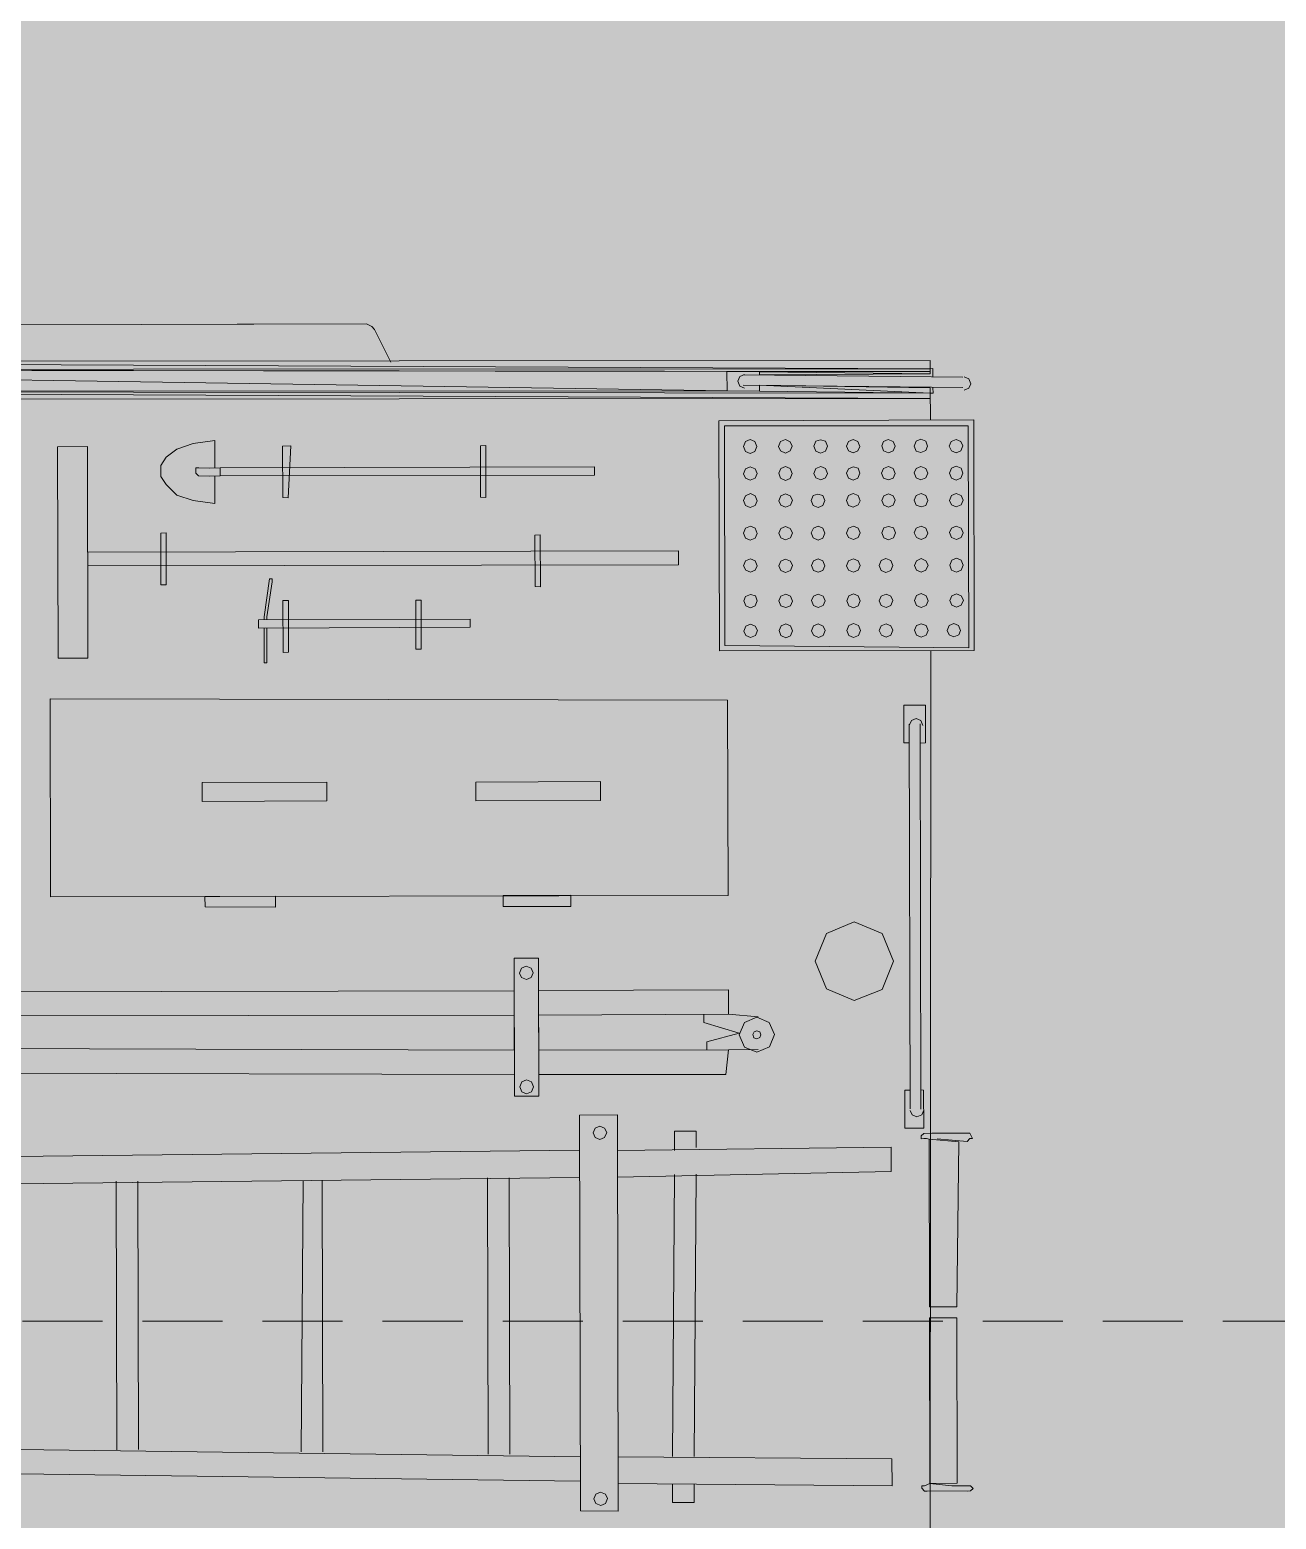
# Model space of a CAD drawing. Header units: millimetres. Extents: x 475159934 to 476245151, y 4620917055 to 4621447368.
# Drawn here: x 475304331 to 475306277, y 4620979348 to 4620981673 of the extents above; entities that cross this region are included whole.
import ezdxf

# ---------------------------------------------------------------- set-up
doc = ezdxf.new("R2010")
doc.units = ezdxf.units.MM
doc.header["$MEASUREMENT"] = 0
doc.linetypes.add('( Hidden )', pattern=[187.5, 125, -62.5])
for name, color, linetype, lineweight in [('New_2D Drafting - General_Pen_No__250_Pen_No__7_Pen_No__235', 235, 'Continuous', 0), ('New_Car-Art_Pen_No__1', 1, 'Continuous', 0), ('New_Car-Art_Pen_No__4', 7, 'Continuous', 0), ('New_gza_Pen_No__255', 255, 'Continuous', 0), ('New_Structural - Bearing_Pen_No__250', 7, 'Continuous', 0)]:
    doc.layers.add(name, color=color, linetype=linetype, lineweight=lineweight)
doc.layers.add('New_Car-Art', color=7, linetype='Continuous')

msp = doc.modelspace()

# ---------------------------------------------------------------- hatches: boundary and pattern name
at = {"layer": 'New_2D Drafting - General_Pen_No__250_Pen_No__7_Pen_No__235', "linetype": 'Continuous', "lineweight": 0, "true_color": 0x3f1f2f}
msp.add_hatch(color=249, dxfattribs=at).paths.add_polyline_path([(475244282.773, 4621010543.478, 0.32168845), (475243262.96, 4621009122.415), (475243262.96, 4621002135.601), (475244152.204, 4621002135.601), (475244152.204, 4621008831.724, -0.32168845), (475244832.079, 4621009779.099), (475247789.342, 4621010778.379), (475251048.431, 4621011879.647), (475264825.015, 4621016534.85), (475264825.015, 4621006290.236), (475265670.405, 4621006290.236), (475265725.162, 4621006290.236), (475265725.162, 4621016845.436), (475286217.575, 4621016845.436), (475286217.575, 4621012037.196), (475286217.575, 4621009163.716), (475286217.575, 4621006290.236), (475287357.791, 4621006290.236), (475287357.791, 4621010759.269), (475287357.791, 4621012085.341), (475287357.791, 4621016845.436), (475291232.403, 4621016845.436), (475292838.473, 4621016551.56), (475294631.036, 4621016223.56), (475298769.84, 4621015466.248), (475299617.458, 4621015311.152), (475302103.942, 4621014856.18, -0.36214705), (475302923.952, 4621013872.511), (475302923.952, 4620991290.299), (475338673.946, 4620991290.299), (475338673.946, 4620982410.587), (475328974.381, 4620982410.587), (475271015.903, 4620982410.587), (475271015.903, 4620982931.767), (475270015.605, 4620982931.767), (475270015.605, 4620982410.587), (475270015.605, 4620981410.587), (475329174.799, 4620981410.587), (475339673.946, 4620981410.587), (475339673.946, 4620982410.587), (475339673.946, 4620989798.783), (475339673.946, 4620992290.299), (475303923.952, 4620992290.299), (475303923.952, 4621014187.663, 0.36214705), (475302693.937, 4621015663.166), (475298439.62, 4621016441.614), (475291314.066, 4621017745.436), (475265842.794, 4621017745.436, 0.08164597), (475265362.607, 4621017666.499)])
at = {"layer": 'New_Car-Art', "linetype": 'Continuous', "lineweight": 0, "true_color": 0x7f090b}
for points in [[(475305736.858, 4620981156.877), (475303247.623, 4620981155.459), (475305736.941, 4620981144.131)], [(475303247.623, 4620981155.459), (475303247.706, 4620981142.713), (475305736.941, 4620981144.131)], [(475305736.941, 4620981144.131), (475303247.706, 4620981142.713), (475305736.827, 4620981139.605)], [(475305419.457, 4620981139.562), (475303247.706, 4620981142.713), (475305419.508, 4620981109.544)], [(475303247.706, 4620981142.713), (475303247.806, 4620981109.048), (475305419.508, 4620981109.544)], [(475305470.223, 4620981139.207), (475305470.109, 4620981134.682), (475305736.963, 4620981135.942)], [(475305736.827, 4620981139.605), (475305470.223, 4620981139.207), (475305736.963, 4620981135.942)], [(475303247.806, 4620981109.048), (475303247.801, 4620981096.318), (475305737.037, 4620981097.736)], [(475305736.927, 4620981105.941), (475303247.806, 4620981109.048), (475305737.037, 4620981097.736)], [(475305470.328, 4620981118.273), (475305470.187, 4620981109.206), (475305736.927, 4620981105.941)], [(475305736.905, 4620981114.129), (475305470.328, 4620981118.273), (475305736.927, 4620981105.941)]]:
    msp.add_hatch(color=16, dxfattribs=at).paths.add_polyline_path(points)
at = {"layer": 'New_gza_Pen_No__255', "linetype": 'Continuous', "lineweight": 0, "true_color": 0x3f3f3f}
msp.add_hatch(color=250, dxfattribs=at).paths.add_polyline_path([(475351022.786, 4620982408.659), (475330424.797, 4620982408.659), (475330424.797, 4620982932.534), (475208694.142, 4620982932.534), (475208694.142, 4620976912.388), (475261946.583, 4620976912.388, -0.28948959), (475265189.076, 4620974568.002), (475271727.568, 4620974568.002, -0.29342317), (475275095.001, 4620976932.699), (475351022.786, 4620976932.514)])

# ---------------------------------------------------------------- linework, layer by layer
at = {"layer": 'New_Car-Art_Pen_No__1', "color": 1, "linetype": 'Continuous', "lineweight": 0}
for points in [[(475305736.858, 4620981156.877), (475303247.623, 4620981155.459)], [(475303247.623, 4620981155.459), (475305736.941, 4620981144.131)], [(475303247.623, 4620981155.459), (475305736.941, 4620981144.131)], [(475305736.941, 4620981144.131), (475305736.858, 4620981156.877)], [(475305736.941, 4620981144.131), (475303247.706, 4620981142.713)], [(475303247.706, 4620981142.713), (475305736.941, 4620981144.131)], [(475305736.827, 4620981139.605), (475303247.706, 4620981142.713)], [(475303247.706, 4620981142.713), (475305736.827, 4620981139.605)], [(475305736.827, 4620981139.605), (475303247.706, 4620981142.713)], [(475305419.457, 4620981139.562), (475303247.706, 4620981142.713)], [(475303247.706, 4620981142.713), (475305419.508, 4620981109.544)], [(475303247.706, 4620981142.713), (475305419.508, 4620981109.544)], [(475305419.508, 4620981109.544), (475305419.457, 4620981139.562)], [(475305470.109, 4620981134.682), (475305470.223, 4620981139.207)], [(475305736.963, 4620981135.942), (475305470.109, 4620981134.682)], [(475305736.827, 4620981139.605), (475305470.223, 4620981139.207)], [(475305470.223, 4620981139.207), (475305736.963, 4620981135.942)], [(475305470.223, 4620981139.207), (475305736.963, 4620981135.942)], [(475305736.941, 4620981144.131), (475305736.827, 4620981139.605)], [(475305736.963, 4620981135.942), (475305736.827, 4620981139.605)], [(475305419.508, 4620981109.544), (475303247.806, 4620981109.048)], [(475305736.927, 4620981105.941), (475303247.806, 4620981109.048)], [(475303247.806, 4620981109.048), (475305737.037, 4620981097.736)], [(475303247.806, 4620981109.048), (475305737.037, 4620981097.736)], [(475305470.187, 4620981109.206), (475305470.328, 4620981118.273)], [(475305736.927, 4620981105.941), (475305470.187, 4620981109.206)], [(475305736.905, 4620981114.129), (475305470.328, 4620981118.273)], [(475305470.328, 4620981118.273), (475305736.927, 4620981105.941)], [(475305470.328, 4620981118.273), (475305736.927, 4620981105.941)], [(475305736.927, 4620981105.941), (475305736.905, 4620981114.129)], [(475305737.037, 4620981097.736), (475305736.927, 4620981105.941)], [(475305737.037, 4620981097.736), (475303247.801, 4620981096.318)]]:
    msp.add_lwpolyline(points, dxfattribs=at)
at = {"layer": 'New_Car-Art_Pen_No__4', "color": 7, "linetype": 'Continuous', "lineweight": 0}
for points in [[(475304047.567, 4620981212.098), (475304856.218, 4620981214.375)], [(475304856.218, 4620981214.375), (475304504.844, 4620981213.384)], [(475304864.692, 4620981210.069), (475304856.218, 4620981214.375)], [(475304868.959, 4620981205.638), (475304864.692, 4620981210.069)], [(475304894.367, 4620981154.533), (475304868.959, 4620981205.638)], [(475303247.623, 4620981155.459), (475305736.858, 4620981156.877)], [(475305736.858, 4620981156.877), (475305736.963, 4620981135.942)], [(475305736.858, 4620981156.877), (475305736.963, 4620981135.942)], [(475305419.508, 4620981109.544), (475305419.457, 4620981139.562)], [(475305419.457, 4620981139.562), (475305470.223, 4620981139.207)], [(475305439.545, 4620981132.186), (475305436.403, 4620981124.586)], [(475305447.042, 4620981135.337), (475305439.545, 4620981132.186)], [(475305444.769, 4620981134.851), (475305787.615, 4620981131.063)], [(475305470.223, 4620981139.207), (475305470.109, 4620981134.682)], [(475305736.941, 4620981144.131), (475305741.148, 4620981144.257)], [(475305736.963, 4620981135.942), (475305736.941, 4620981144.131)], [(475305741.148, 4620981144.257), (475305741.143, 4620981131.527)], [(475305797.295, 4620981128.352), (475305789.888, 4620981131.549)], [(475305800.381, 4620981120.503), (475305797.295, 4620981128.352)], [(475305470.187, 4620981109.206), (475305419.508, 4620981109.544)], [(475305436.403, 4620981124.586), (475305439.401, 4620981116.754)], [(475305439.401, 4620981116.754), (475305446.896, 4620981113.54)], [(475305444.901, 4620981118.458), (475305787.747, 4620981114.67)], [(475305470.328, 4620981118.273), (475305470.187, 4620981109.206)], [(475305736.905, 4620981114.129), (475305737.137, 4620981064.072)], [(475305736.905, 4620981114.129), (475305737.037, 4620981097.736)], [(475305736.927, 4620981105.941), (475305736.905, 4620981114.129)], [(475305741.221, 4620981106.051), (475305736.927, 4620981105.941)], [(475305741.112, 4620981114.255), (475305741.221, 4620981106.051)], [(475305789.905, 4620981110.631), (475305797.403, 4620981113.782)], [(475305797.403, 4620981113.782), (475305800.381, 4620981120.503)], [(475305737.037, 4620981097.736), (475303247.801, 4620981096.318)], [(475305406.808, 4620981062.802), (475305804.906, 4620981064.19)], [(475305407.765, 4620980703.433), (475305406.808, 4620981062.802)], [(475305804.906, 4620981064.19), (475305805.611, 4620980703.958)], [(475304619.581, 4620981031.986), (475304585.714, 4620981027.377)], [(475304619.628, 4620980989.238), (475304619.581, 4620981031.986)], [(475305415.419, 4620981054.834), (475305796.263, 4620981054.887)], [(475305416.156, 4620980711.874), (475305415.419, 4620981054.834)], [(475305455.681, 4620981033.701), (475305448.183, 4620981030.55)], [(475305463.176, 4620981030.488), (475305455.681, 4620981033.701)], [(475305510.654, 4620981033.474), (475305503.156, 4620981030.322)], [(475305518.149, 4620981030.26), (475305510.654, 4620981033.474)], [(475305565.627, 4620981033.246), (475305558.293, 4620981030.973)], [(475305573.285, 4620981030.911), (475305565.627, 4620981033.246)], [(475305616.557, 4620981033.77), (475305609.059, 4620981030.619)], [(475305623.964, 4620981030.573), (475305616.557, 4620981033.77)], [(475305671.442, 4620981033.559), (475305664.032, 4620981030.391)], [(475305678.937, 4620981030.345), (475305671.442, 4620981033.559)], [(475305722.372, 4620981034.083), (475305714.874, 4620981030.932)], [(475305729.867, 4620981030.869), (475305722.372, 4620981034.083)], [(475305777.345, 4620981033.855), (475305769.847, 4620981030.704)], [(475305784.752, 4620981030.658), (475305777.345, 4620981033.855)], [(475305796.263, 4620981054.887), (475305797.137, 4620980708.263)], [(475304373.969, 4620981022.226), (475304420.605, 4620981022.64)], [(475304374.711, 4620980691.995), (475304373.969, 4620981022.226)], [(475304420.605, 4620981022.64), (475304421.346, 4620980692.409)], [(475304560.233, 4620981018.479), (475304543.39, 4620981006.155)], [(475304585.714, 4620981027.377), (475304560.233, 4620981018.479)], [(475304725.343, 4620981023.216), (475304738.138, 4620981023.563)], [(475304725.626, 4620980943.141), (475304725.343, 4620981023.216)], [(475304738.138, 4620981023.563), (475304733.964, 4620980942.498)], [(475305034.375, 4620981023.902), (475305042.876, 4620981024.138)], [(475305034.659, 4620980943.826), (475305034.375, 4620981023.902)], [(475305042.876, 4620981024.138), (475305042.996, 4620980943.184)], [(475305448.183, 4620981030.55), (475305445.041, 4620981022.951)], [(475305445.041, 4620981022.951), (475305448.127, 4620981015.102)], [(475305448.127, 4620981015.102), (475305455.534, 4620981011.904)], [(475305455.534, 4620981011.904), (475305463.032, 4620981015.056)], [(475305463.032, 4620981015.056), (475305466.174, 4620981022.655)], [(475305466.174, 4620981022.655), (475305463.176, 4620981030.488)], [(475305503.156, 4620981030.322), (475305500.014, 4620981022.723)], [(475305500.014, 4620981022.723), (475305503.264, 4620981015.753)], [(475305503.264, 4620981015.753), (475305510.671, 4620981012.555)], [(475305510.671, 4620981012.555), (475305518.168, 4620981015.707)], [(475305521.31, 4620981023.306), (475305518.149, 4620981030.26)], [(475305518.168, 4620981015.707), (475305521.31, 4620981023.306)], [(475305558.293, 4620981030.973), (475305555.151, 4620981023.374)], [(475305555.151, 4620981023.374), (475305558.237, 4620981015.525)], [(475305558.237, 4620981015.525), (475305565.644, 4620981012.327)], [(475305565.644, 4620981012.327), (475305573.141, 4620981015.479)], [(475305573.141, 4620981015.479), (475305576.283, 4620981023.078)], [(475305576.283, 4620981023.078), (475305573.285, 4620981030.911)], [(475305609.059, 4620981030.619), (475305605.917, 4620981023.019)], [(475305605.917, 4620981023.019), (475305609.079, 4620981016.066)], [(475305609.079, 4620981016.066), (475305616.574, 4620981012.852)], [(475305616.574, 4620981012.852), (475305624.071, 4620981016.003)], [(475305627.05, 4620981022.724), (475305623.964, 4620981030.573)], [(475305624.071, 4620981016.003), (475305627.05, 4620981022.724)], [(475305664.032, 4620981030.391), (475305661.054, 4620981023.67)], [(475305661.054, 4620981023.67), (475305664.052, 4620981015.838)], [(475305664.052, 4620981015.838), (475305671.547, 4620981012.624)], [(475305671.547, 4620981012.624), (475305679.044, 4620981015.775)], [(475305682.186, 4620981023.375), (475305678.937, 4620981030.345)], [(475305679.044, 4620981015.775), (475305682.186, 4620981023.375)], [(475305714.874, 4620981030.932), (475305711.732, 4620981023.332)], [(475305711.732, 4620981023.332), (475305714.818, 4620981015.483)], [(475305714.818, 4620981015.483), (475305722.389, 4620981013.165)], [(475305722.389, 4620981013.165), (475305729.887, 4620981016.316)], [(475305732.865, 4620981023.037), (475305729.867, 4620981030.869)], [(475305729.887, 4620981016.316), (475305732.865, 4620981023.037)], [(475305769.847, 4620981030.704), (475305766.705, 4620981023.104)], [(475305766.705, 4620981023.104), (475305769.867, 4620981016.151)], [(475305769.867, 4620981016.151), (475305777.362, 4620981012.937)], [(475305777.362, 4620981012.937), (475305784.86, 4620981016.088)], [(475305788.002, 4620981023.688), (475305784.752, 4620981030.658)], [(475305784.86, 4620981016.088), (475305788.002, 4620981023.688)], [(475304543.39, 4620981006.155), (475304534.972, 4620980993.172)], [(475304534.972, 4620980993.172), (475304534.994, 4620980984.984)], [(475304589.994, 4620980989.297), (475304594.289, 4620980989.407)], [(475304589.994, 4620980989.297), (475304590.104, 4620980981.093)], [(475304594.289, 4620980989.407), (475304611.127, 4620980989.002)], [(475304611.127, 4620980989.002), (475304628.129, 4620980989.475)], [(475304628.129, 4620980989.475), (475304628.124, 4620980976.745)], [(475304628.124, 4620980976.745), (475304628.129, 4620980989.475)], [(475304628.129, 4620980989.475), (475305212.354, 4620980990.779)], [(475305212.354, 4620980990.779), (475305212.349, 4620980978.049)], [(475305448.23, 4620980987.802), (475305445.088, 4620980980.203)], [(475305455.727, 4620980990.954), (475305448.23, 4620980987.802)], [(475305463.222, 4620980987.74), (475305455.727, 4620980990.954)], [(475305466.384, 4620980980.786), (475305463.222, 4620980987.74)], [(475305503.366, 4620980988.453), (475305500.224, 4620980980.854)], [(475305510.864, 4620980991.604), (475305503.366, 4620980988.453)], [(475305518.271, 4620980988.407), (475305510.864, 4620980991.604)], [(475305521.357, 4620980980.558), (475305518.271, 4620980988.407)], [(475305558.339, 4620980988.225), (475305555.197, 4620980980.626)], [(475305565.837, 4620980991.377), (475305558.339, 4620980988.225)], [(475305573.244, 4620980988.179), (475305565.837, 4620980991.377)], [(475305576.33, 4620980980.33), (475305573.244, 4620980988.179)], [(475305609.018, 4620980987.887), (475305606.039, 4620980981.167)], [(475305616.515, 4620980991.039), (475305609.018, 4620980987.887)], [(475305624.174, 4620980988.704), (475305616.515, 4620980991.039)], [(475305627.172, 4620980980.871), (475305624.174, 4620980988.704)], [(475305664.154, 4620980988.538), (475305661.012, 4620980980.939)], [(475305671.652, 4620980991.69), (475305664.154, 4620980988.538)], [(475305679.147, 4620980988.476), (475305671.652, 4620980991.69)], [(475305682.145, 4620980980.643), (475305679.147, 4620980988.476)], [(475305714.921, 4620980988.184), (475305711.943, 4620980981.463)], [(475305722.419, 4620980991.335), (475305714.921, 4620980988.184)], [(475305729.826, 4620980988.138), (475305722.419, 4620980991.335)], [(475305733.075, 4620980981.168), (475305729.826, 4620980988.138)], [(475305770.058, 4620980988.835), (475305766.916, 4620980981.235)], [(475305777.555, 4620980991.986), (475305770.058, 4620980988.835)], [(475305784.962, 4620980988.789), (475305777.555, 4620980991.986)], [(475305788.048, 4620980980.94), (475305784.962, 4620980988.789)], [(475304534.941, 4620980975.9), (475304534.994, 4620980984.984)], [(475304543.437, 4620980963.407), (475304534.941, 4620980975.9)], [(475304560.407, 4620980946.608), (475304543.437, 4620980963.407)], [(475304590.104, 4620980981.093), (475304594.284, 4620980976.678)], [(475304594.284, 4620980976.678), (475304611.122, 4620980976.272)], [(475304611.122, 4620980976.272), (475304628.124, 4620980976.745)], [(475304619.623, 4620980976.509), (475304619.67, 4620980933.761)], [(475305212.349, 4620980978.049), (475304628.124, 4620980976.745)], [(475305445.088, 4620980980.203), (475305448.337, 4620980973.233)], [(475305448.337, 4620980973.233), (475305455.744, 4620980970.035)], [(475305455.744, 4620980970.035), (475305463.242, 4620980973.187)], [(475305463.242, 4620980973.187), (475305466.384, 4620980980.786)], [(475305500.224, 4620980980.854), (475305503.222, 4620980973.021)], [(475305503.222, 4620980973.021), (475305510.717, 4620980969.807)], [(475305510.717, 4620980969.807), (475305518.215, 4620980972.959)], [(475305518.215, 4620980972.959), (475305521.357, 4620980980.558)], [(475305555.197, 4620980980.626), (475305558.359, 4620980973.672)], [(475305558.359, 4620980973.672), (475305565.854, 4620980970.458)], [(475305565.854, 4620980970.458), (475305573.352, 4620980973.61)], [(475305573.352, 4620980973.61), (475305576.33, 4620980980.33)], [(475305606.039, 4620980981.167), (475305609.125, 4620980973.318)], [(475305609.125, 4620980973.318), (475305616.533, 4620980970.12)], [(475305616.533, 4620980970.12), (475305624.03, 4620980973.272)], [(475305624.03, 4620980973.272), (475305627.172, 4620980980.871)], [(475305661.012, 4620980980.939), (475305664.098, 4620980973.09)], [(475305664.098, 4620980973.09), (475305671.669, 4620980970.771)], [(475305671.669, 4620980970.771), (475305679.003, 4620980973.044)], [(475305679.003, 4620980973.044), (475305682.145, 4620980980.643)], [(475305711.943, 4620980981.463), (475305714.941, 4620980973.63)], [(475305714.941, 4620980973.63), (475305722.436, 4620980970.417)], [(475305722.436, 4620980970.417), (475305729.933, 4620980973.568)], [(475305729.933, 4620980973.568), (475305733.075, 4620980981.168)], [(475305766.916, 4620980981.235), (475305769.914, 4620980973.403)], [(475305769.914, 4620980973.403), (475305777.409, 4620980970.189)], [(475305777.409, 4620980970.189), (475305784.906, 4620980973.34)], [(475305784.906, 4620980973.34), (475305788.048, 4620980980.94)], [(475304585.856, 4620980938.235), (475304560.407, 4620980946.608)], [(475304733.964, 4620980942.498), (475304725.626, 4620980943.141)], [(475305042.996, 4620980943.184), (475305034.659, 4620980943.826)], [(475305448.44, 4620980945.933), (475305445.298, 4620980938.334)], [(475305455.937, 4620980949.084), (475305448.44, 4620980945.933)], [(475305463.345, 4620980945.887), (475305455.937, 4620980949.084)], [(475305466.431, 4620980938.038), (475305463.345, 4620980945.887)], [(475305503.413, 4620980945.705), (475305500.271, 4620980938.106)], [(475305510.91, 4620980948.857), (475305503.413, 4620980945.705)], [(475305518.318, 4620980945.659), (475305510.91, 4620980948.857)], [(475305521.567, 4620980938.689), (475305518.318, 4620980945.659)], [(475305554.255, 4620980946.246), (475305551.113, 4620980938.647)], [(475305561.589, 4620980948.518), (475305554.255, 4620980946.246)], [(475305569.248, 4620980946.184), (475305561.589, 4620980948.518)], [(475305572.246, 4620980938.351), (475305569.248, 4620980946.184)], [(475305609.228, 4620980946.018), (475305606.086, 4620980938.419)], [(475305616.726, 4620980949.169), (475305609.228, 4620980946.018)], [(475305624.133, 4620980945.972), (475305616.726, 4620980949.169)], [(475305627.219, 4620980938.123), (475305624.133, 4620980945.972)], [(475305664.201, 4620980945.79), (475305661.059, 4620980938.191)], [(475305671.699, 4620980948.942), (475305664.201, 4620980945.79)], [(475305679.106, 4620980945.744), (475305671.699, 4620980948.942)], [(475305682.355, 4620980938.774), (475305679.106, 4620980945.744)], [(475305715.043, 4620980946.331), (475305711.901, 4620980938.732)], [(475305722.541, 4620980949.482), (475305715.043, 4620980946.331)], [(475305730.036, 4620980946.269), (475305722.541, 4620980949.482)], [(475305733.034, 4620980938.436), (475305730.036, 4620980946.269)], [(475305770.016, 4620980946.103), (475305766.874, 4620980938.504)], [(475305777.514, 4620980949.254), (475305770.016, 4620980946.103)], [(475305785.009, 4620980946.041), (475305777.514, 4620980949.254)], [(475305788.171, 4620980939.087), (475305785.009, 4620980946.041)], [(475305785.029, 4620980931.488), (475305788.171, 4620980939.087)], [(475304619.67, 4620980933.761), (475304585.856, 4620980938.235)], [(475305445.298, 4620980938.334), (475305448.296, 4620980930.501)], [(475305448.296, 4620980930.501), (475305455.791, 4620980927.287)], [(475305455.791, 4620980927.287), (475305463.289, 4620980930.439)], [(475305463.289, 4620980930.439), (475305466.431, 4620980938.038)], [(475305500.271, 4620980938.106), (475305503.433, 4620980931.152)], [(475305503.433, 4620980931.152), (475305510.928, 4620980927.938)], [(475305510.928, 4620980927.938), (475305518.425, 4620980931.09)], [(475305518.425, 4620980931.09), (475305521.567, 4620980938.689)], [(475305551.113, 4620980938.647), (475305554.199, 4620980930.798)], [(475305554.199, 4620980930.798), (475305561.606, 4620980927.6)], [(475305561.606, 4620980927.6), (475305569.104, 4620980930.752)], [(475305569.104, 4620980930.752), (475305572.246, 4620980938.351)], [(475305606.086, 4620980938.419), (475305609.084, 4620980930.586)], [(475305609.084, 4620980930.586), (475305616.743, 4620980928.251)], [(475305616.743, 4620980928.251), (475305624.24, 4620980931.403)], [(475305624.24, 4620980931.403), (475305627.219, 4620980938.123)], [(475305661.059, 4620980938.191), (475305664.221, 4620980931.237)], [(475305664.221, 4620980931.237), (475305671.716, 4620980928.023)], [(475305671.716, 4620980928.023), (475305679.213, 4620980931.175)], [(475305679.213, 4620980931.175), (475305682.355, 4620980938.774)], [(475305711.901, 4620980938.732), (475305714.987, 4620980930.883)], [(475305714.987, 4620980930.883), (475305722.558, 4620980928.564)], [(475305722.558, 4620980928.564), (475305729.892, 4620980930.837)], [(475305729.892, 4620980930.837), (475305733.034, 4620980938.436)], [(475305766.874, 4620980938.504), (475305770.124, 4620980931.534)], [(475305770.124, 4620980931.534), (475305777.531, 4620980928.336)], [(475305777.531, 4620980928.336), (475305785.029, 4620980931.488)], [(475305448.509, 4620980894.997), (475305445.367, 4620980887.398)], [(475305456.006, 4620980898.148), (475305448.509, 4620980894.997)], [(475305463.413, 4620980894.951), (475305456.006, 4620980898.148)], [(475305466.499, 4620980887.102), (475305463.413, 4620980894.951)], [(475305503.482, 4620980894.769), (475305500.34, 4620980887.17)], [(475305510.979, 4620980897.92), (475305503.482, 4620980894.769)], [(475305518.386, 4620980894.723), (475305510.979, 4620980897.92)], [(475305521.636, 4620980887.753), (475305518.386, 4620980894.723)], [(475305554.324, 4620980895.31), (475305551.182, 4620980887.71)], [(475305561.821, 4620980898.461), (475305554.324, 4620980895.31)], [(475305569.316, 4620980895.248), (475305561.821, 4620980898.461)], [(475305572.315, 4620980887.415), (475305569.316, 4620980895.248)], [(475305609.297, 4620980895.082), (475305606.155, 4620980887.483)], [(475305616.794, 4620980898.233), (475305609.297, 4620980895.082)], [(475305624.289, 4620980895.02), (475305616.794, 4620980898.233)], [(475305627.451, 4620980888.066), (475305624.289, 4620980895.02)], [(475305664.433, 4620980895.733), (475305661.291, 4620980888.134)], [(475305671.767, 4620980898.005), (475305664.433, 4620980895.733)], [(475305679.426, 4620980895.671), (475305671.767, 4620980898.005)], [(475305682.424, 4620980887.838), (475305679.426, 4620980895.671)], [(475305715.112, 4620980895.395), (475305712.058, 4620980887.779)], [(475305722.61, 4620980898.546), (475305715.112, 4620980895.395)], [(475305730.105, 4620980895.333), (475305722.61, 4620980898.546)], [(475305733.103, 4620980887.5), (475305730.105, 4620980895.333)], [(475305770.085, 4620980895.167), (475305767.194, 4620980888.43)], [(475305777.583, 4620980898.318), (475305770.085, 4620980895.167)], [(475305785.078, 4620980895.105), (475305777.583, 4620980898.318)], [(475305788.239, 4620980888.151), (475305785.078, 4620980895.105)], [(475304535.246, 4620980887.637), (475304543.747, 4620980887.873)], [(475304535.279, 4620980806.699), (475304535.246, 4620980887.637)], [(475304543.747, 4620980887.873), (475304543.78, 4620980806.935)], [(475305119.356, 4620980884.415), (475305127.857, 4620980884.652)], [(475305119.64, 4620980804.34), (475305119.356, 4620980884.415)], [(475305127.857, 4620980884.652), (475305127.978, 4620980803.698)], [(475305445.367, 4620980887.398), (475305448.365, 4620980879.565)], [(475305448.365, 4620980879.565), (475305455.86, 4620980876.351)], [(475305455.86, 4620980876.351), (475305463.357, 4620980879.503)], [(475305463.357, 4620980879.503), (475305466.499, 4620980887.102)], [(475305500.34, 4620980887.17), (475305503.501, 4620980880.216)], [(475305503.501, 4620980880.216), (475305510.996, 4620980877.002)], [(475305510.996, 4620980877.002), (475305518.494, 4620980880.154)], [(475305518.494, 4620980880.154), (475305521.636, 4620980887.753)], [(475305551.182, 4620980887.71), (475305554.268, 4620980879.861)], [(475305554.268, 4620980879.861), (475305561.675, 4620980876.664)], [(475305561.675, 4620980876.664), (475305569.172, 4620980879.816)], [(475305569.172, 4620980879.816), (475305572.315, 4620980887.415)], [(475305606.155, 4620980887.483), (475305609.404, 4620980880.512)], [(475305609.404, 4620980880.512), (475305616.812, 4620980877.315)], [(475305616.812, 4620980877.315), (475305624.309, 4620980880.467)], [(475305624.309, 4620980880.467), (475305627.451, 4620980888.066)], [(475305661.291, 4620980888.134), (475305664.377, 4620980880.284)], [(475305664.377, 4620980880.284), (475305671.785, 4620980877.087)], [(475305671.785, 4620980877.087), (475305679.282, 4620980880.239)], [(475305679.282, 4620980880.239), (475305682.424, 4620980887.838)], [(475305712.058, 4620980887.779), (475305715.22, 4620980880.825)], [(475305715.22, 4620980880.825), (475305722.715, 4620980877.612)], [(475305722.715, 4620980877.612), (475305730.212, 4620980880.763)], [(475305730.212, 4620980880.763), (475305733.103, 4620980887.5)], [(475305767.194, 4620980888.43), (475305770.193, 4620980880.597)], [(475305770.193, 4620980880.597), (475305777.688, 4620980877.384)], [(475305777.688, 4620980877.384), (475305785.185, 4620980880.535)], [(475305785.185, 4620980880.535), (475305788.239, 4620980888.151)], [(475304420.999, 4620980836.151), (475304421.057, 4620980857.964)], [(475304421.057, 4620980857.964), (475305343.861, 4620980859.912)], [(475305343.861, 4620980859.912), (475305343.802, 4620980838.098)], [(475305456.075, 4620980847.212), (475305448.577, 4620980844.061)], [(475305463.57, 4620980843.999), (475305456.075, 4620980847.212)], [(475305511.048, 4620980846.984), (475305503.55, 4620980843.833)], [(475305518.543, 4620980843.771), (475305511.048, 4620980846.984)], [(475305561.89, 4620980847.525), (475305554.392, 4620980844.374)], [(475305569.385, 4620980844.311), (475305561.89, 4620980847.525)], [(475305616.863, 4620980847.297), (475305609.365, 4620980844.146)], [(475305624.358, 4620980844.084), (475305616.863, 4620980847.297)], [(475305667.793, 4620980847.822), (475305660.296, 4620980844.67)], [(475305675.2, 4620980844.624), (475305667.793, 4620980847.822)], [(475305722.766, 4620980847.594), (475305715.269, 4620980844.442)], [(475305730.173, 4620980844.396), (475305722.766, 4620980847.594)], [(475305777.903, 4620980848.245), (475305770.405, 4620980845.093)], [(475305785.31, 4620980845.047), (475305777.903, 4620980848.245)], [(475305343.802, 4620980838.098), (475304420.999, 4620980836.151)], [(475305448.577, 4620980844.061), (475305445.435, 4620980836.461)], [(475305445.435, 4620980836.461), (475305448.685, 4620980829.491)], [(475305448.685, 4620980829.491), (475305456.092, 4620980826.294)], [(475305456.092, 4620980826.294), (475305463.59, 4620980829.445)], [(475305466.568, 4620980836.166), (475305463.57, 4620980843.999)], [(475305463.59, 4620980829.445), (475305466.568, 4620980836.166)], [(475305503.55, 4620980843.833), (475305500.408, 4620980836.233)], [(475305500.408, 4620980836.233), (475305503.57, 4620980829.28)], [(475305503.57, 4620980829.28), (475305511.065, 4620980826.066)], [(475305511.065, 4620980826.066), (475305518.563, 4620980829.217)], [(475305521.705, 4620980836.817), (475305518.543, 4620980843.771)], [(475305518.563, 4620980829.217), (475305521.705, 4620980836.817)], [(475305554.392, 4620980844.374), (475305551.338, 4620980836.758)], [(475305551.338, 4620980836.758), (475305554.336, 4620980828.925)], [(475305554.336, 4620980828.925), (475305561.995, 4620980826.591)], [(475305561.995, 4620980826.591), (475305569.329, 4620980828.863)], [(475305569.329, 4620980828.863), (475305572.383, 4620980836.479)], [(475305572.383, 4620980836.479), (475305569.385, 4620980844.311)], [(475305609.365, 4620980844.146), (475305606.223, 4620980836.546)], [(475305606.223, 4620980836.546), (475305609.473, 4620980829.576)], [(475305609.473, 4620980829.576), (475305616.88, 4620980826.379)], [(475305616.88, 4620980826.379), (475305624.378, 4620980829.53)], [(475305627.52, 4620980837.13), (475305624.358, 4620980844.084)], [(475305624.378, 4620980829.53), (475305627.52, 4620980837.13)], [(475305660.296, 4620980844.67), (475305657.154, 4620980837.071)], [(475305657.154, 4620980837.071), (475305660.152, 4620980829.238)], [(475305660.152, 4620980829.238), (475305667.647, 4620980826.025)], [(475305667.647, 4620980826.025), (475305675.144, 4620980829.176)], [(475305675.144, 4620980829.176), (475305678.286, 4620980836.775)], [(475305678.286, 4620980836.775), (475305675.2, 4620980844.624)], [(475305715.269, 4620980844.442), (475305712.127, 4620980836.843)], [(475305712.127, 4620980836.843), (475305715.288, 4620980829.889)], [(475305715.288, 4620980829.889), (475305722.783, 4620980826.676)], [(475305722.783, 4620980826.676), (475305730.281, 4620980829.827)], [(475305733.423, 4620980837.426), (475305730.173, 4620980844.396)], [(475305730.281, 4620980829.827), (475305733.423, 4620980837.426)], [(475305770.405, 4620980845.093), (475305767.263, 4620980837.494)], [(475305767.263, 4620980837.494), (475305770.261, 4620980829.661)], [(475305770.261, 4620980829.661), (475305777.756, 4620980826.448)], [(475305777.756, 4620980826.448), (475305785.254, 4620980829.599)], [(475305785.254, 4620980829.599), (475305788.396, 4620980837.198)], [(475305788.396, 4620980837.198), (475305785.31, 4620980845.047)], [(475304543.78, 4620980806.935), (475304535.279, 4620980806.699)], [(475304704.709, 4620980816.088), (475304696.387, 4620980756.71)], [(475304700.594, 4620980756.837), (475304708.889, 4620980811.672)], [(475304709.004, 4620980816.198), (475304704.709, 4620980816.088)], [(475304708.889, 4620980811.672), (475304709.004, 4620980816.198)], [(475305127.978, 4620980803.698), (475305119.64, 4620980804.34)], [(475304725.942, 4620980782.128), (475304734.443, 4620980782.364)], [(475304726.063, 4620980701.173), (475304725.942, 4620980782.128)], [(475304734.443, 4620980782.364), (475304734.564, 4620980701.41)], [(475304933.366, 4620980782.627), (475304941.867, 4620980782.864)], [(475304933.513, 4620980706.214), (475304933.366, 4620980782.627)], [(475304941.867, 4620980782.864), (475304942.014, 4620980706.451)], [(475305448.619, 4620980788.583), (475305445.641, 4620980781.862)], [(475305445.641, 4620980781.862), (475305448.727, 4620980774.013)], [(475305456.117, 4620980791.734), (475305448.619, 4620980788.583)], [(475305463.775, 4620980789.4), (475305456.117, 4620980791.734)], [(475305463.631, 4620980773.967), (475305466.773, 4620980781.567)], [(475305466.773, 4620980781.567), (475305463.775, 4620980789.4)], [(475305503.756, 4620980789.234), (475305500.614, 4620980781.634)], [(475305500.614, 4620980781.634), (475305503.612, 4620980773.802)], [(475305511.253, 4620980792.385), (475305503.756, 4620980789.234)], [(475305518.66, 4620980789.188), (475305511.253, 4620980792.385)], [(475305518.604, 4620980773.74), (475305521.746, 4620980781.339)], [(475305521.746, 4620980781.339), (475305518.66, 4620980789.188)], [(475305554.434, 4620980788.896), (475305551.456, 4620980782.175)], [(475305551.456, 4620980782.175), (475305554.542, 4620980774.326)], [(475305561.932, 4620980792.047), (475305554.434, 4620980788.896)], [(475305569.427, 4620980788.834), (475305561.932, 4620980792.047)], [(475305572.589, 4620980781.88), (475305569.427, 4620980788.834)], [(475305569.447, 4620980774.28), (475305572.589, 4620980781.88)], [(475305609.571, 4620980789.547), (475305606.429, 4620980781.947)], [(475305606.429, 4620980781.947), (475305609.515, 4620980774.098)], [(475305617.068, 4620980792.698), (475305609.571, 4620980789.547)], [(475305624.564, 4620980789.485), (475305617.068, 4620980792.698)], [(475305624.42, 4620980774.052), (475305627.562, 4620980781.652)], [(475305627.562, 4620980781.652), (475305624.564, 4620980789.485)], [(475305660.337, 4620980789.192), (475305657.195, 4620980781.593)], [(475305657.195, 4620980781.593), (475305660.357, 4620980774.639)], [(475305667.835, 4620980792.344), (475305660.337, 4620980789.192)], [(475305675.242, 4620980789.146), (475305667.835, 4620980792.344)], [(475305678.492, 4620980782.176), (475305675.242, 4620980789.146)], [(475305675.35, 4620980774.577), (475305678.492, 4620980782.176)], [(475305715.474, 4620980789.843), (475305712.332, 4620980782.244)], [(475305712.332, 4620980782.244), (475305715.33, 4620980774.411)], [(475305722.972, 4620980792.995), (475305715.474, 4620980789.843)], [(475305730.379, 4620980789.797), (475305722.972, 4620980792.995)], [(475305730.323, 4620980774.349), (475305733.465, 4620980781.948)], [(475305733.465, 4620980781.948), (475305730.379, 4620980789.797)], [(475305770.447, 4620980789.615), (475305767.305, 4620980782.016)], [(475305767.305, 4620980782.016), (475305770.467, 4620980775.062)], [(475305777.857, 4620980792.783), (475305770.447, 4620980789.615)], [(475305785.352, 4620980789.57), (475305777.857, 4620980792.783)], [(475305788.601, 4620980782.599), (475305785.352, 4620980789.57)], [(475305785.459, 4620980775), (475305788.601, 4620980782.599)], [(475304687.859, 4620980751.932), (475305018.1, 4620980753.217)], [(475304696.387, 4620980756.71), (475304696.36, 4620980752.168)], [(475304700.567, 4620980752.295), (475304700.594, 4620980756.837)], [(475305018.1, 4620980753.217), (475305018.095, 4620980740.487)], [(475305448.727, 4620980774.013), (475305456.134, 4620980770.816)], [(475305456.134, 4620980770.816), (475305463.631, 4620980773.967)], [(475305503.612, 4620980773.802), (475305511.27, 4620980771.467)], [(475305511.27, 4620980771.467), (475305518.604, 4620980773.74)], [(475305554.542, 4620980774.326), (475305561.949, 4620980771.129)], [(475305561.949, 4620980771.129), (475305569.447, 4620980774.28)], [(475305609.515, 4620980774.098), (475305616.922, 4620980770.901)], [(475305616.922, 4620980770.901), (475305624.42, 4620980774.052)], [(475305660.357, 4620980774.639), (475305667.852, 4620980771.426)], [(475305667.852, 4620980771.426), (475305675.35, 4620980774.577)], [(475305715.33, 4620980774.411), (475305722.825, 4620980771.198)], [(475305722.825, 4620980771.198), (475305730.323, 4620980774.349)], [(475305770.467, 4620980775.062), (475305777.962, 4620980771.849)], [(475305777.962, 4620980771.849), (475305785.459, 4620980775)], [(475304687.854, 4620980739.202), (475304687.859, 4620980751.932)], [(475305018.095, 4620980740.487), (475304687.854, 4620980739.202)], [(475304696.355, 4620980739.438), (475304696.561, 4620980684.839)], [(475304700.767, 4620980684.966), (475304700.562, 4620980739.565)], [(475305448.715, 4620980742.188), (475305445.66, 4620980734.573)], [(475305445.66, 4620980734.573), (475305448.822, 4620980727.619)], [(475305456.212, 4620980745.34), (475305448.715, 4620980742.188)], [(475305463.707, 4620980742.126), (475305456.212, 4620980745.34)], [(475305466.869, 4620980735.172), (475305463.707, 4620980742.126)], [(475305463.815, 4620980727.557), (475305466.869, 4620980735.172)], [(475305503.851, 4620980742.839), (475305500.709, 4620980735.24)], [(475305500.709, 4620980735.24), (475305503.795, 4620980727.391)], [(475305511.349, 4620980745.991), (475305503.851, 4620980742.839)], [(475305518.844, 4620980742.777), (475305511.349, 4620980745.991)], [(475305518.7, 4620980727.345), (475305521.842, 4620980734.944)], [(475305521.842, 4620980734.944), (475305518.844, 4620980742.777)], [(475305554.618, 4620980742.485), (475305551.476, 4620980734.886)], [(475305551.476, 4620980734.886), (475305554.637, 4620980727.932)], [(475305562.115, 4620980745.636), (475305554.618, 4620980742.485)], [(475305569.522, 4620980742.439), (475305562.115, 4620980745.636)], [(475305572.772, 4620980735.469), (475305569.522, 4620980742.439)], [(475305569.63, 4620980727.87), (475305572.772, 4620980735.469)], [(475305609.754, 4620980743.136), (475305606.612, 4620980735.537)], [(475305606.612, 4620980735.537), (475305609.61, 4620980727.704)], [(475305617.252, 4620980746.287), (475305609.754, 4620980743.136)], [(475305624.659, 4620980743.09), (475305617.252, 4620980746.287)], [(475305624.603, 4620980727.642), (475305627.745, 4620980735.241)], [(475305627.745, 4620980735.241), (475305624.659, 4620980743.09)], [(475305660.433, 4620980742.798), (475305657.291, 4620980735.198)], [(475305657.291, 4620980735.198), (475305660.54, 4620980728.228)], [(475305667.93, 4620980745.949), (475305660.433, 4620980742.798)], [(475305675.426, 4620980742.736), (475305667.93, 4620980745.949)], [(475305678.587, 4620980735.782), (475305675.426, 4620980742.736)], [(475305675.445, 4620980728.183), (475305678.587, 4620980735.782)], [(475305715.57, 4620980743.449), (475305712.427, 4620980735.849)], [(475305712.427, 4620980735.849), (475305715.513, 4620980728)], [(475305722.903, 4620980745.721), (475305715.57, 4620980743.449)], [(475305730.562, 4620980743.387), (475305722.903, 4620980745.721)], [(475305730.418, 4620980727.955), (475305733.56, 4620980735.554)], [(475305733.56, 4620980735.554), (475305730.562, 4620980743.387)], [(475305766.248, 4620980743.111), (475305763.194, 4620980735.495)], [(475305763.194, 4620980735.495), (475305766.356, 4620980728.541)], [(475305773.746, 4620980746.262), (475305766.248, 4620980743.111)], [(475305781.241, 4620980743.049), (475305773.746, 4620980746.262)], [(475305784.239, 4620980735.216), (475305781.241, 4620980743.049)], [(475305781.348, 4620980728.479), (475305784.239, 4620980735.216)], [(475304942.014, 4620980706.451), (475304933.513, 4620980706.214)], [(475305797.137, 4620980708.263), (475305416.156, 4620980711.874)], [(475305448.822, 4620980727.619), (475305456.317, 4620980724.405)], [(475305456.317, 4620980724.405), (475305463.815, 4620980727.557)], [(475305503.795, 4620980727.391), (475305511.29, 4620980724.177)], [(475305511.29, 4620980724.177), (475305518.7, 4620980727.345)], [(475305554.637, 4620980727.932), (475305562.132, 4620980724.718)], [(475305562.132, 4620980724.718), (475305569.63, 4620980727.87)], [(475305609.61, 4620980727.704), (475305617.106, 4620980724.49)], [(475305617.106, 4620980724.49), (475305624.603, 4620980727.642)], [(475305660.54, 4620980728.228), (475305667.948, 4620980725.031)], [(475305667.948, 4620980725.031), (475305675.445, 4620980728.183)], [(475305715.513, 4620980728), (475305722.921, 4620980724.803)], [(475305722.921, 4620980724.803), (475305730.418, 4620980727.955)], [(475305766.356, 4620980728.541), (475305773.851, 4620980725.328)], [(475305773.851, 4620980725.328), (475305781.348, 4620980728.479)], [(475304421.346, 4620980692.409), (475304374.711, 4620980691.995)], [(475304696.561, 4620980684.839), (475304700.767, 4620980684.966)], [(475304734.564, 4620980701.41), (475304726.063, 4620980701.173)], [(475305805.611, 4620980703.958), (475305407.765, 4620980703.433)], [(475305737.843, 4620980703.839), (475305736.68, 4620979285.475)], [(475304362.231, 4620980628.845), (475304362.78, 4620980319.565)], [(475304362.78, 4620980319.565), (475304362.231, 4620980628.845)], [(475304362.231, 4620980628.845), (475304362.78, 4620980319.565)], [(475305420.456, 4620980626.504), (475304362.231, 4620980628.845)], [(475305421.12, 4620980321.75), (475305420.456, 4620980626.504)], [(475305695.67, 4620980618.934), (475305729.511, 4620980619.002)], [(475305695.849, 4620980559.794), (475305695.67, 4620980618.934)], [(475305729.511, 4620980619.002), (475305729.689, 4620980559.861)], [(475305707.389, 4620980594.929), (475305704.247, 4620980587.33)], [(475305714.887, 4620980598.08), (475305707.389, 4620980594.929)], [(475305722.294, 4620980594.883), (475305714.887, 4620980598.08)], [(475305725.38, 4620980587.034), (475305722.294, 4620980594.883)], [(475305704.223, 4620980589.153), (475305705.604, 4620979988.727)], [(475305721.225, 4620980589.626), (475305722.442, 4620979988.322)], [(475305704.35, 4620980560.03), (475305695.849, 4620980559.794)], [(475305729.689, 4620980559.861), (475305721.188, 4620980559.625)], [(475304599.553, 4620980498.29), (475304794.269, 4620980498.426)], [(475304599.604, 4620980468.272), (475304599.553, 4620980498.29)], [(475304794.269, 4620980498.426), (475304794.396, 4620980469.304)], [(475305027.032, 4620980498.757), (475305221.912, 4620980499.772)], [(475305027.248, 4620980469.618), (475305027.032, 4620980498.757)], [(475305221.912, 4620980499.772), (475305221.876, 4620980469.77)], [(475304794.396, 4620980469.304), (475304599.604, 4620980468.272)], [(475305221.876, 4620980469.77), (475305027.248, 4620980469.618)], [(475304362.78, 4620980319.565), (475305421.12, 4620980321.75)], [(475304714.241, 4620980320.539), (475304604.132, 4620980320.115)], [(475304604.132, 4620980320.115), (475304604.264, 4620980303.723)], [(475304714.21, 4620980303.267), (475304714.241, 4620980320.539)], [(475305069.878, 4620980304.367), (475305069.909, 4620980321.639)], [(475305069.909, 4620980321.639), (475305175.725, 4620980321.952)], [(475305175.725, 4620980321.952), (475305175.693, 4620980304.68)], [(475304604.264, 4620980303.723), (475304714.21, 4620980303.267)], [(475305175.693, 4620980304.68), (475305069.878, 4620980304.367)], [(475305618.319, 4620980280.503), (475305574.904, 4620980262.212)], [(475305661.696, 4620980262.428), (475305618.319, 4620980280.503)], [(475305574.904, 4620980262.212), (475305556.982, 4620980219.171)], [(475305679.723, 4620980219.062), (475305661.696, 4620980262.428)], [(475305086.912, 4620980223.902), (475305125.047, 4620980224.08)], [(475305087.521, 4620980008.274), (475305086.912, 4620980223.902)], [(475305125.047, 4620980224.08), (475305125.568, 4620980008.468)], [(475305556.982, 4620980219.171), (475305574.922, 4620980175.821)], [(475305661.638, 4620980175.142), (475305679.723, 4620980219.062)], [(475305098.521, 4620980208.102), (475305095.467, 4620980200.486)], [(475305095.467, 4620980200.486), (475305098.629, 4620980193.532)], [(475305106.019, 4620980211.253), (475305098.521, 4620980208.102)], [(475305113.514, 4620980208.04), (475305106.019, 4620980211.253)], [(475305116.675, 4620980201.086), (475305113.514, 4620980208.04)], [(475305113.621, 4620980193.47), (475305116.675, 4620980201.086)], [(475304261.492, 4620980171.095), (475305087.069, 4620980172.95)], [(475305098.629, 4620980193.532), (475305106.124, 4620980190.319)], [(475305106.124, 4620980190.319), (475305113.621, 4620980193.47)], [(475305125.115, 4620980173.144), (475305421.604, 4620980174.346)], [(475305421.604, 4620980174.346), (475305421.678, 4620980136.139)], [(475305574.922, 4620980175.821), (475305618.298, 4620980157.746)], [(475305618.298, 4620980157.746), (475305661.638, 4620980175.142)], [(475305087.142, 4620980134.744), (475304257.522, 4620980133.641)], [(475305087.26, 4620980080.161), (475305087.142, 4620980134.744)], [(475305421.678, 4620980136.139), (475305125.189, 4620980134.938)], [(475305125.189, 4620980134.938), (475305125.394, 4620980080.339)], [(475305383.538, 4620980123.232), (475305383.543, 4620980135.962)], [(475305421.678, 4620980136.139), (475305468.198, 4620980132.028)], [(475305466.101, 4620980131.509), (475305446.573, 4620980123.322)], [(475305466.101, 4620980131.509), (475305446.573, 4620980123.322)], [(475305485.498, 4620980123.353), (475305466.101, 4620980131.509)], [(475305485.498, 4620980123.353), (475305466.101, 4620980131.509)], [(475305383.538, 4620980123.232), (475305438.643, 4620980106.611)], [(475305438.643, 4620980106.611), (475305387.796, 4620980093.34)], [(475305446.573, 4620980123.322), (475305438.504, 4620980103.909)], [(475305446.573, 4620980123.322), (475305438.504, 4620980103.909)], [(475305438.504, 4620980103.909), (475305446.734, 4620980085.1)], [(475305438.504, 4620980103.909), (475305446.734, 4620980085.1)], [(475305461.673, 4620980108.69), (475305459.8, 4620980104.492)], [(475305459.8, 4620980104.492), (475305461.619, 4620980099.607)], [(475305466.119, 4620980110.591), (475305461.673, 4620980108.69)], [(475305470.613, 4620980108.845), (475305466.119, 4620980110.591)], [(475305472.432, 4620980103.96), (475305470.613, 4620980108.845)], [(475305470.647, 4620980099.745), (475305472.432, 4620980103.96)], [(475305493.728, 4620980104.543), (475305485.498, 4620980123.353)], [(475305493.728, 4620980104.543), (475305485.498, 4620980123.353)], [(475305485.66, 4620980085.13), (475305493.728, 4620980104.543)], [(475305485.66, 4620980085.13), (475305493.728, 4620980104.543)], [(475304257.591, 4620980082.705), (475305087.26, 4620980080.161)], [(475305125.394, 4620980080.339), (475305421.719, 4620980080.661)], [(475305387.791, 4620980080.61), (475305387.796, 4620980093.34)], [(475305421.719, 4620980080.661), (475305417.498, 4620980042.345)], [(475305468.355, 4620980081.076), (475305421.719, 4620980080.661)], [(475305446.734, 4620980085.1), (475305466.131, 4620980076.943)], [(475305446.734, 4620980085.1), (475305466.131, 4620980076.943)], [(475305461.619, 4620980099.607), (475305466.114, 4620980097.861)], [(475305466.114, 4620980097.861), (475305470.647, 4620980099.745)], [(475305466.131, 4620980076.943), (475305485.66, 4620980085.13)], [(475305466.131, 4620980076.943), (475305485.66, 4620980085.13)], [(475305087.333, 4620980041.955), (475304257.664, 4620980044.499)], [(475305087.521, 4620980008.274), (475305087.333, 4620980041.955)], [(475305106.554, 4620980033.831), (475305099.057, 4620980030.68)], [(475305113.962, 4620980030.634), (475305106.554, 4620980033.831)], [(475305417.498, 4620980042.345), (475305125.468, 4620980042.133)], [(475305125.468, 4620980042.133), (475305125.568, 4620980008.468)], [(475305099.057, 4620980030.68), (475305095.915, 4620980023.08)], [(475305095.915, 4620980023.08), (475305098.913, 4620980015.247)], [(475305098.913, 4620980015.247), (475305106.408, 4620980012.034)], [(475305106.408, 4620980012.034), (475305113.906, 4620980015.185)], [(475305113.906, 4620980015.185), (475305117.048, 4620980022.785)], [(475305117.048, 4620980022.785), (475305113.962, 4620980030.634)], [(475305705.477, 4620980017.85), (475305696.976, 4620980017.614)], [(475305696.976, 4620980017.614), (475305697.154, 4620979958.473)], [(475305726.609, 4620980017.555), (475305722.478, 4620980018.323)], [(475305726.7, 4620979958.43), (475305726.609, 4620980017.555)], [(475305125.568, 4620980008.468), (475305087.521, 4620980008.274)], [(475305705.552, 4620979986.009), (475305708.714, 4620979979.055)], [(475305705.552, 4620979986.009), (475305708.714, 4620979979.055)], [(475305723.707, 4620979978.993), (475305726.761, 4620979986.609)], [(475305723.707, 4620979978.993), (475305726.761, 4620979986.609)], [(475305189.094, 4620979978.459), (475305248.437, 4620979979.236)], [(475305190.443, 4620979360.762), (475305189.094, 4620979978.459)], [(475305248.437, 4620979979.236), (475305249.71, 4620979360.644)], [(475305708.714, 4620979979.055), (475305716.209, 4620979975.842)], [(475305708.714, 4620979979.055), (475305716.209, 4620979975.842)], [(475305716.209, 4620979975.842), (475305723.707, 4620979978.993)], [(475305716.209, 4620979975.842), (475305723.707, 4620979978.993)], [(475305213.383, 4620979958.479), (475305210.241, 4620979950.88)], [(475305210.241, 4620979950.88), (475305213.491, 4620979943.91)], [(475305220.881, 4620979961.631), (475305213.383, 4620979958.479)], [(475305213.491, 4620979943.91), (475305220.898, 4620979940.713)], [(475305228.376, 4620979958.417), (475305220.881, 4620979961.631)], [(475305220.898, 4620979940.713), (475305228.395, 4620979943.864)], [(475305231.538, 4620979951.464), (475305228.376, 4620979958.417)], [(475305228.395, 4620979943.864), (475305231.538, 4620979951.464)], [(475305337.292, 4620979923.598), (475305337.328, 4620979953.6)], [(475305337.328, 4620979953.6), (475305371.169, 4620979953.667)], [(475305371.169, 4620979953.667), (475305371.247, 4620979928.191)], [(475305697.154, 4620979958.473), (475305726.7, 4620979958.43)], [(475305722.652, 4620979946.453), (475305722.625, 4620979941.911)], [(475305722.625, 4620979941.911), (475305726.832, 4620979942.037)], [(475305726.81, 4620979950.226), (475305722.652, 4620979946.453)], [(475305739.605, 4620979950.572), (475305726.81, 4620979950.226)], [(475305726.832, 4620979942.037), (475305731.126, 4620979942.148)], [(475305731.126, 4620979942.148), (475305735.257, 4620979941.379)], [(475305735.874, 4620979679.372), (475305735.257, 4620979941.379)], [(475305735.257, 4620979941.379), (475305781.778, 4620979937.268)], [(475305769.151, 4620979950.53), (475305739.605, 4620979950.572)], [(475305747.965, 4620979941.742), (475305794.574, 4620979937.615)], [(475305794.49, 4620979950.361), (475305769.151, 4620979950.53)], [(475305798.785, 4620979950.471), (475305794.49, 4620979950.361)], [(475305794.574, 4620979937.615), (475305798.895, 4620979942.266)], [(475305803.101, 4620979942.393), (475305798.785, 4620979950.471)], [(475305798.895, 4620979942.266), (475305803.101, 4620979942.393)], [(475305189.299, 4620979923.86), (475303792.376, 4620979908.302)], [(475305675.985, 4620979928.767), (475305248.479, 4620979923.758)], [(475305675.985, 4620979928.767), (475305676.058, 4620979890.56)], [(475305781.778, 4620979937.268), (475305778.215, 4620979679.677)], [(475305189.258, 4620979881.128), (475303792.334, 4620979865.57)], [(475304466.398, 4620979456.408), (475304465.514, 4620979875.781)], [(475304499.354, 4620979875.848), (475304500.238, 4620979456.475)], [(475304754.271, 4620979452.847), (475304757.545, 4620979875.993)], [(475304787.091, 4620979875.951), (475304788.111, 4620979452.915)], [(475305046.351, 4620979449.413), (475305045.308, 4620979880.638)], [(475305079.148, 4620979880.705), (475305080.279, 4620979449.465)], [(475305676.058, 4620979890.56), (475305248.689, 4620979881.889)], [(475305334.224, 4620979445.853), (475305337.529, 4620979886.271)], [(475305371.457, 4620979886.322), (475305368.152, 4620979445.904)], [(475305735.843, 4620979662.101), (475305778.184, 4620979662.405)], [(475305736.411, 4620979403.741), (475305735.843, 4620979662.101)], [(475305778.215, 4620979679.677), (475305735.874, 4620979679.372)], [(475305778.184, 4620979662.405), (475305778.752, 4620979404.045)], [(475305190.274, 4620979445.362), (475303793.25, 4620979463.469)], [(475305677.07, 4620979442.065), (475305249.541, 4620979445.244)], [(475305677.07, 4620979442.065), (475305677.28, 4620979400.196)], [(475305190.347, 4620979407.156), (475303793.324, 4620979425.262)], [(475305778.752, 4620979404.045), (475305736.411, 4620979403.741)], [(475305214.637, 4620979387.177), (475305211.583, 4620979379.561)], [(475305222.134, 4620979390.328), (475305214.637, 4620979387.177)], [(475305229.629, 4620979387.115), (475305222.134, 4620979390.328)], [(475305232.791, 4620979380.161), (475305229.629, 4620979387.115)], [(475305677.28, 4620979400.196), (475305249.664, 4620979403.392)], [(475305334.397, 4620979373.982), (475305334.27, 4620979403.105)], [(475305368.111, 4620979403.173), (475305368.326, 4620979374.033)], [(475305727.958, 4620979399.857), (475305723.752, 4620979399.731)], [(475305723.752, 4620979399.731), (475305723.889, 4620979396.068)], [(475305723.889, 4620979396.068), (475305728.068, 4620979391.653)], [(475305736.411, 4620979403.741), (475305727.958, 4620979399.857)], [(475305728.068, 4620979391.653), (475305732.363, 4620979391.763)], [(475305732.363, 4620979391.763), (475305736.569, 4620979391.89)], [(475305770.388, 4620979400.145), (475305736.411, 4620979403.741)], [(475305736.569, 4620979391.89), (475305795.837, 4620979391.772)], [(475305795.727, 4620979399.976), (475305770.388, 4620979400.145)], [(475305800.021, 4620979400.086), (475305795.727, 4620979399.976)], [(475305795.837, 4620979391.772), (475305800.043, 4620979391.898)], [(475305804.201, 4620979395.671), (475305800.021, 4620979400.086)], [(475305800.043, 4620979391.898), (475305804.201, 4620979395.671)], [(475305249.71, 4620979360.644), (475305190.443, 4620979360.762)], [(475305211.583, 4620979379.561), (475305214.744, 4620979372.607)], [(475305214.744, 4620979372.607), (475305222.239, 4620979369.394)], [(475305222.239, 4620979369.394), (475305229.737, 4620979372.545)], [(475305229.737, 4620979372.545), (475305232.791, 4620979380.161)], [(475305368.326, 4620979374.033), (475305334.397, 4620979373.982)]]:
    msp.add_lwpolyline(points, dxfattribs=at)
at = {"layer": 'New_Structural - Bearing_Pen_No__250', "color": 7, "linetype": '( Hidden )', "lineweight": 0}
msp.add_line((475208694.142, 4620979657.07), (475351022.786, 4620979657.07), dxfattribs=at)

doc.saveas('drawing.dxf')
